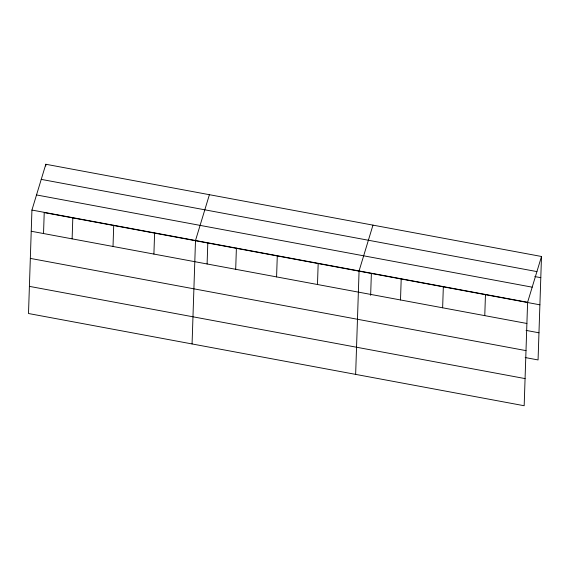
<?xml version="1.0" encoding="UTF-8"?>
<svg xmlns="http://www.w3.org/2000/svg" width="570" height="570" viewBox="0 0 570 570"><rect width="100%" height="100%" fill="white"/><g stroke="black" fill="none" stroke-linecap="round" stroke-linejoin="round"><path stroke-width="0.85" d="M31.934 210.059L28.5 313.514L524.172 405.74L527.606 302.285L541.5 256.486L45.828 164.26L31.934 210.059L527.606 302.285M43.527 233.579L44.225 212.596L539.897 304.822M45.771 166.027L45.828 164.26M72.119 238.859L72.825 217.669M113.017 246.468L113.715 225.278M153.907 254.078L154.613 232.888M192.069 343.945L195.503 240.497L209.404 194.698M207.102 264.01L207.793 243.034M235.695 269.289L236.393 248.107M276.585 276.899L277.291 255.709M317.476 284.508L318.181 263.319M355.644 374.383L359.072 270.928L372.972 225.129M370.643 295.317L371.369 273.465M400.503 299.955L401.209 278.766M442.634 307.793L443.339 286.603M484.771 315.63L485.469 294.448M541.5 256.486L538.066 359.941L525.17 357.54M41.239 179.379L536.911 271.598M534.781 276.557L540.795 277.676M36.516 194.947L532.188 287.173M31.229 231.249L526.901 323.475M526.074 330.393L538.971 332.794M30.331 258.395L525.996 350.621M29.398 286.368L525.07 378.587"/></g></svg>
